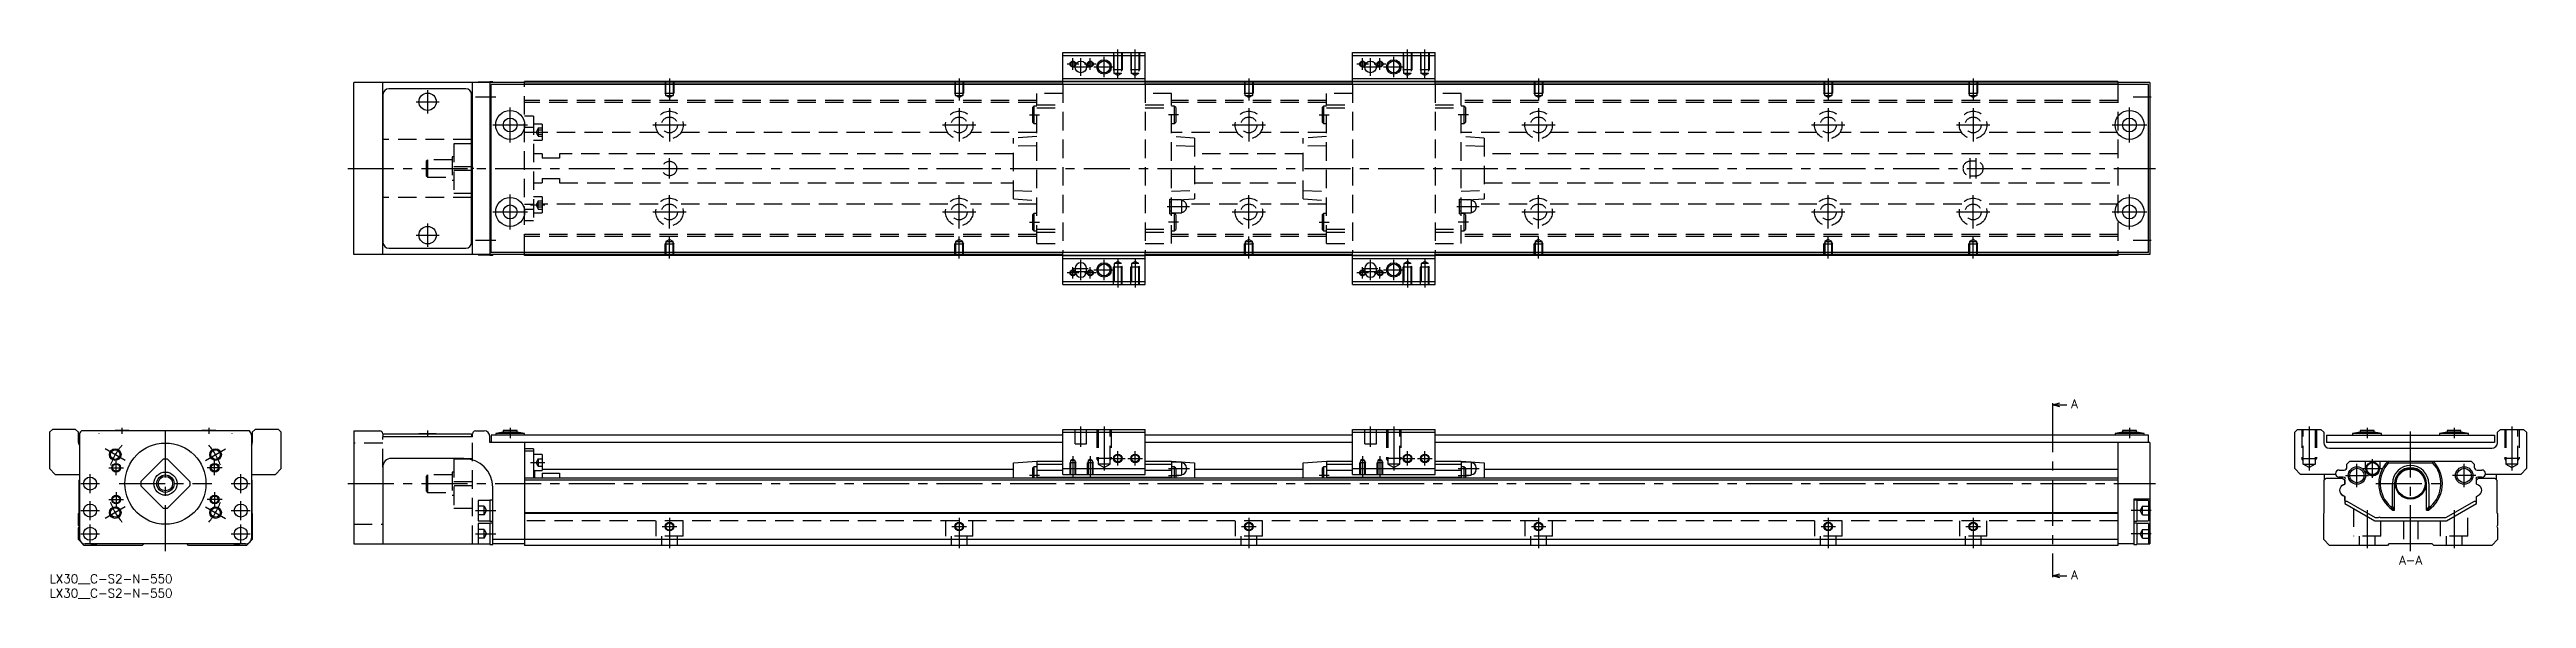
# Model space of a CAD drawing. Extents: x 0 to 855, y -8 to 181.
import ezdxf

# ---------------------------------------------------------------- set-up
doc = ezdxf.new("R2010")
doc.units = 0
doc.header["$LTSCALE"] = 0.5
doc.linetypes.add('CENTER', pattern=[50.8, 31.75, -6.35, 6.35, -6.35])
doc.linetypes.add('DASHED', pattern=[19.05, 12.7, -6.35])
for name, color, linetype in [('MSM_CENTER', 1, 'CENTER'), ('MSM_CONTINUOUS', 7, 'CONTINUOUS'), ('MSM_DASHED', 4, 'DASHED'), ('MSM_NARROW', 5, 'CONTINUOUS'), ('MSM_PART_NUMBER', 7, 'CONTINUOUS')]:
    doc.layers.add(name, color=color, linetype=linetype)
doc.styles.get("Standard").update_dxf_attribs({"font": 'txt.shx', "height": 3, "bigfont": 'bigfont.shx'})

# ---------------------------------------------------------------- blocks, each defined once
blk = doc.blocks.new('*U2')
at = {"layer": 'MSM_PART_NUMBER'}
blk.add_text('LX30__C-S2-N-550', height=3, dxfattribs=at).set_placement((0, -3))
blk = doc.blocks.new('*U3')
at = {"layer": 'MSM_PART_NUMBER'}
blk.add_text('LX30__C-S2-N-550', height=3, dxfattribs=at).set_placement((0, -8))

msp = doc.modelspace()

# ---------------------------------------------------------------- linework, layer by layer
at = {"layer": 'MSM_CENTER'}
for p, q in [((368.75, 171.09), (368.75, 181)), ((374.75, 171.09), (374.75, 181)), ((468.75, 171.09), (468.75, 181)), ((474.75, 171.09), (474.75, 181)), ((355.25, 176), (351.25, 176)), ((353, 175), (359, 175)), ((353.25, 174), (353.25, 178)), ((356, 172), (356, 178)), ((361.25, 176), (357.25, 176)), ((359.25, 174), (359.25, 178)), ((360.5, 175), (367.5, 175)), ((364, 171.5), (364, 178.5)), ((455.25, 176), (451.25, 176)), ((453, 175), (459, 175)), ((453.25, 174), (453.25, 178)), ((456, 172), (456, 178)), ((461.25, 176), (457.25, 176)), ((459.25, 174), (459.25, 178)), ((460.5, 175), (467.5, 175)), ((464, 171.5), (464, 178.5)), ((126.5, 163), (134.5, 163)), ((130.5, 167), (130.5, 159)), ((147, 164.7), (154, 164.7)), ((214, 171), (214, 163.49)), ((314, 171), (314, 163.49)), ((414, 171), (414, 163.49)), ((514, 171), (514, 163.49)), ((614, 171), (614, 163.49)), ((664, 171), (664, 163.49)), ((719.25, 164.7), (725.5, 164.7)), ((153, 155), (165, 155)), ((159, 149), (159, 161)), ((208.25, 155), (219.75, 155)), ((214, 160.75), (214, 149.25)), ((308.25, 155), (319.75, 155)), ((314, 160.75), (314, 149.25)), ((338.25, 158.5), (341.75, 158.5)), ((389.75, 158.5), (386.25, 158.5)), ((408.25, 155), (419.75, 155)), ((414, 160.75), (414, 149.25)), ((438.25, 158.5), (441.75, 158.5)), ((489.75, 158.5), (486.25, 158.5)), ((508.25, 155), (519.75, 155)), ((514, 160.75), (514, 149.25)), ((608.25, 155), (619.75, 155)), ((614, 160.75), (614, 149.25)), ((658.25, 155), (669.75, 155)), ((664, 160.75), (664, 149.25)), ((712, 155), (724, 155)), ((718, 149), (718, 161)), ((166, 152.55), (171, 152.55)), ((103, 140), (727, 140)), ((214, 136.5), (214, 143.5)), ((663, 136.5), (663, 143.5)), ((665, 136.5), (665, 143.5)), ((159, 119), (159, 131)), ((214, 119.25), (214, 130.75)), ((314, 119.25), (314, 130.75)), ((414, 119.25), (414, 130.75)), ((514, 119.25), (514, 130.75)), ((614, 119.25), (614, 130.75)), ((664, 119.25), (664, 130.75)), ((718, 119), (718, 131)), ((130.5, 121), (130.5, 113)), ((153, 125), (165, 125)), ((166, 127.44), (171, 127.44)), ((208.25, 125), (219.75, 125)), ((308.25, 125), (319.75, 125)), ((338.25, 121.5), (341.75, 121.5)), ((385.75, 126.9), (393.45, 126.9)), ((389.75, 121.5), (386.25, 121.5)), ((408.25, 125), (419.75, 125)), ((438.25, 121.5), (441.75, 121.5)), ((485.75, 126.9), (493.45, 126.9)), ((489.75, 121.5), (486.25, 121.5)), ((508.25, 125), (519.75, 125)), ((608.25, 125), (619.75, 125)), ((658.25, 125), (669.75, 125)), ((712, 125), (724, 125)), ((126.5, 117), (134.5, 117)), ((147, 115.3), (154, 115.3)), ((214, 109), (214, 116.51)), ((314, 109), (314, 116.51)), ((414, 109), (414, 116.51)), ((514, 109), (514, 116.51)), ((614, 109), (614, 116.51)), ((664, 109), (664, 116.51)), ((719.25, 115.3), (725.5, 115.3)), ((355.25, 104), (351.25, 104)), ((353.25, 102), (353.25, 106)), ((353.5, 105.5), (358.5, 105.5)), ((353.5, 104.5), (358.5, 104.5)), ((356, 101.5), (356, 108.5)), ((361.25, 104), (357.25, 104)), ((359.25, 102), (359.25, 106)), ((360.5, 105), (367.5, 105)), ((364, 101.5), (364, 108.5)), ((368.75, 108.91), (368.75, 99)), ((374.75, 108.91), (374.75, 99)), ((455.25, 104), (451.25, 104)), ((453.25, 102), (453.25, 106)), ((453.5, 105.5), (458.5, 105.5)), ((453.5, 104.5), (458.5, 104.5)), ((456, 101.5), (456, 108.5)), ((461.25, 104), (457.25, 104)), ((459.25, 102), (459.25, 106)), ((460.5, 105), (467.5, 105)), ((464, 101.5), (464, 108.5)), ((468.75, 108.91), (468.75, 99)), ((474.75, 108.91), (474.75, 99)), ((40, 8), (40, 51.5)), ((691.38, 58), (691.38, 0)), ((815, 8), (815, 51.5)), ((17, 48.6), (17, 48.49)), ((26.14, 39.3), (19.22, 43.3)), ((25, 50.6), (25, 48.5)), ((53.86, 39.3), (60.78, 43.3)), ((55, 50.6), (55, 48.5)), ((63, 48.49), (63, 48.6)), ((130.5, 49.6), (130.5, 47.49)), ((159, 50.6), (159, 47)), ((356, 44), (356, 51)), ((364, 51), (364, 35.81)), ((456, 44), (456, 51)), ((464, 51), (464, 35.81)), ((718, 50.6), (718, 47)), ((780, 51), (780, 35.81)), ((800, 50.6), (800, 47)), ((830, 50.6), (830, 47)), ((850, 51), (850, 35.81)), ((14, 28.05), (14, 34.55)), ((20.42, 36.8), (25.57, 36.8)), ((23, 34.22), (23, 39.38)), ((59.57, 36.8), (54.42, 36.8)), ((57, 34.22), (57, 39.38)), ((66, 28.05), (66, 34.55)), ((166, 38.55), (171, 38.55)), ((353.25, 40.76), (353.25, 33.5)), ((359.25, 40.76), (359.25, 33.5)), ((366.25, 40), (371.25, 40)), ((368.75, 37.5), (368.75, 42.5)), ((372.25, 40), (377.25, 40)), ((374.75, 37.5), (374.75, 42.5)), ((386.25, 36.5), (393.45, 36.5)), ((453.25, 40.76), (453.25, 33.5)), ((459.25, 40.76), (459.25, 33.5)), ((466.25, 40), (471.25, 40)), ((468.75, 37.5), (468.75, 42.5)), ((472.25, 40), (477.25, 40)), ((474.75, 37.5), (474.75, 42.5)), ((486.25, 36.5), (493.45, 36.5)), ((796.5, 30.1), (796.5, 38.1)), ((798.65, 36.5), (805.15, 36.5)), ((801.9, 33.25), (801.9, 39.75)), ((833.5, 30.1), (833.5, 38.1)), ((10.75, 31.3), (17.25, 31.3)), ((20.42, 25.8), (25.57, 25.8)), ((23, 28.38), (23, 23.23)), ((24, 31.3), (56, 31.3)), ((59.57, 25.8), (54.42, 25.8)), ((57, 28.38), (57, 23.23)), ((62.75, 31.3), (69.25, 31.3)), ((103, 31.3), (727, 31.3)), ((341.75, 34.1), (338.25, 34.1)), ((386.25, 34.1), (389.75, 34.1)), ((441.75, 34.1), (438.25, 34.1)), ((486.25, 34.1), (489.75, 34.1)), ((792.5, 34.1), (800.5, 34.1)), ((803, 31.3), (827, 31.3)), ((837.5, 34.1), (829.5, 34.1)), ((10.75, 22), (17.25, 22)), ((14, 18.75), (14, 25.25)), ((14, 10.75), (14, 17.25)), ((26.14, 23.3), (19.22, 19.3)), ((53.86, 23.3), (60.78, 19.3)), ((62.75, 22), (69.25, 22)), ((66, 18.75), (66, 25.25)), ((66, 10.75), (66, 17.25)), ((147, 22), (154, 22)), ((214, 19.5), (214, 9)), ((314, 19.5), (314, 9)), ((414, 19.5), (414, 9)), ((514, 19.5), (514, 9)), ((614, 19.5), (614, 9)), ((664, 19.5), (664, 9)), ((725.5, 22), (718.5, 22)), ((800, 22.18), (800, 9)), ((830, 22.18), (830, 9)), ((10.75, 14), (17.25, 14)), ((62.75, 14), (69.25, 14)), ((147, 14), (154, 14)), ((211.5, 16.5), (216.5, 16.5)), ((311.5, 16.5), (316.5, 16.5)), ((411.5, 16.5), (416.5, 16.5)), ((511.5, 16.5), (516.5, 16.5)), ((611.5, 16.5), (616.5, 16.5)), ((661.5, 16.5), (666.5, 16.5)), ((725.5, 14), (718.5, 14))]:
    msp.add_line(p, q, dxfattribs=at)
for start, end in [(138.53845, 161.46155), (18.53845, 41.46155), (198.53845, 221.46155), (318.53845, 341.46155)]:
    msp.add_arc((40, 31.3), 20, start, end, dxfattribs=at)
at = {"layer": 'MSM_CONTINUOUS'}
for p, q in [((349.75, 169), (349.75, 180)), ((349.75, 180), (378.25, 180)), ((378.25, 169), (378.25, 180)), ((449.75, 169), (449.75, 180)), ((449.75, 180), (478.25, 180)), ((478.25, 169), (478.25, 180)), ((349.75, 179), (378.25, 179)), ((449.75, 179), (478.25, 179)), ((105, 110.3), (105, 169.7)), ((164, 169.7), (105, 169.7)), ((115, 110.3), (115, 169.7)), ((115.1, 165.5), (115.1, 114.5)), ((143.7, 167.5), (117.1, 167.5)), ((145.7, 114.5), (145.7, 165.5)), ((146, 110.3), (146, 169.7)), ((148, 169.75), (148, 169.7)), ((152, 169.75), (148, 169.75)), ((153, 169.9), (152, 169.9)), ((152, 169.9), (152, 110.1)), ((152.5, 111), (152.5, 169)), ((724.5, 169), (152.5, 169)), ((153, 169.9), (153, 169.7)), ((164, 169), (164, 170)), ((714, 170), (164, 170)), ((349.75, 169.8), (164, 169.8)), ((349.75, 169.1), (164, 169.1)), ((349.75, 171), (378.25, 171)), ((349.75, 170), (378.25, 170)), ((449.75, 169.8), (378.25, 169.8)), ((449.75, 169.1), (378.25, 169.1)), ((449.75, 171), (478.25, 171)), ((449.75, 170), (478.25, 170)), ((714, 169.8), (478.25, 169.8)), ((714, 169.1), (478.25, 169.1)), ((714, 170), (714, 169)), ((725, 169.7), (714, 169.7)), ((724.5, 111), (724.5, 169)), ((725, 169.7), (725, 110.3)), ((115, 158.2), (115.1, 158.2)), ((145.7, 158.2), (146, 158.2)), ((115.1, 150), (115, 150)), ((146, 150), (145.7, 150)), ((146, 148.5), (145.7, 148.5)), ((146, 148.47), (145.7, 148.47)), ((145.7, 140.72), (146, 140.72)), ((145.7, 140.72), (146, 140.72)), ((146, 139.28), (145.7, 139.28)), ((146, 139.28), (145.7, 139.28)), ((115.1, 130), (115, 130)), ((146, 131.53), (145.7, 131.53)), ((146, 131.5), (145.7, 131.5)), ((146, 130), (145.7, 130)), ((115.1, 121.8), (115, 121.8)), ((146, 121.8), (145.7, 121.8)), ((117.1, 112.5), (143.7, 112.5)), ((164, 110.3), (105, 110.3)), ((148, 110.3), (148, 110.25)), ((148, 110.25), (152, 110.25)), ((152, 110.1), (153, 110.1)), ((724.5, 111), (152.5, 111)), ((153, 110.3), (153, 110.1)), ((164, 110), (164, 111)), ((349.75, 110.9), (164, 110.9)), ((349.75, 110.2), (164, 110.2)), ((714, 110), (164, 110)), ((349.75, 100), (349.75, 111)), ((349.75, 110), (378.25, 110)), ((349.75, 109), (378.25, 109)), ((354, 105.5), (354, 104.5)), ((358, 104.5), (358, 105.5)), ((378.25, 100), (378.25, 111)), ((449.75, 110.9), (378.25, 110.9)), ((449.75, 110.2), (378.25, 110.2)), ((449.75, 100), (449.75, 111)), ((449.75, 110), (478.25, 110)), ((449.75, 109), (478.25, 109)), ((454, 105.5), (454, 104.5)), ((458, 104.5), (458, 105.5)), ((478.25, 100), (478.25, 111)), ((714, 110.9), (478.25, 110.9)), ((714, 110.2), (478.25, 110.2)), ((714, 111), (714, 110)), ((725, 110.3), (714, 110.3)), ((349.75, 101), (378.25, 101)), ((349.75, 100), (378.25, 100)), ((449.75, 101), (478.25, 101)), ((449.75, 100), (478.25, 100)), ((691.38, 58.5), (693.88, 59.17)), ((691.38, 59), (691.38, 58)), ((693.88, 57.83), (691.38, 58.5)), ((691.38, 58.5), (696.38, 58.5)), ((1, 50), (0, 49)), ((0, 49), (0, 36.5)), ((9, 50), (1, 50)), ((10, 49), (9, 50)), ((10, 45.5), (10, 49)), ((10.3, 48), (10.3, 12.5)), ((69.02, 49.5), (10.98, 49.5)), ((22.6, 49.6), (22.6, 49.5)), ((27.4, 49.6), (22.6, 49.6)), ((27.4, 49.5), (27.4, 49.6)), ((52.6, 49.6), (52.6, 49.5)), ((57.4, 49.6), (52.6, 49.6)), ((57.4, 49.5), (57.4, 49.6)), ((69.7, 48), (69.7, 12.5)), ((71, 50), (70, 49)), ((70, 49), (70, 45.5)), ((79, 50), (71, 50)), ((80, 49), (79, 50)), ((80, 36.5), (80, 49)), ((105, 49.5), (105, 10.5)), ((105, 49.5), (114, 49.5)), ((115, 48.5), (115, 47.5)), ((146, 47.5), (115, 47.5)), ((115.1, 48.5), (115.1, 47.5)), ((115.1, 48.5), (145.7, 48.5)), ((127.5, 48.6), (133.5, 48.6)), ((127.5, 48.6), (127.5, 48.5)), ((133.5, 48.5), (133.5, 48.6)), ((145.7, 48.5), (145.7, 47.5)), ((146, 47.5), (146, 48.5)), ((147, 49.5), (150, 49.5)), ((152, 45.5), (152, 47.5)), ((349.75, 45.5), (152, 45.5)), ((152.5, 48), (152.5, 45.5)), ((349.75, 48), (152.5, 48)), ((156.6, 49), (154, 48.6)), ((154, 48.6), (154, 48)), ((164, 48.6), (154, 48.6)), ((156.6, 49.6), (156.6, 49)), ((161.4, 49.6), (156.6, 49.6)), ((161.4, 49), (156.6, 49)), ((161.4, 49), (161.4, 49.6)), ((164, 48.6), (161.4, 49)), ((164, 48), (164, 48.6)), ((164, 45.5), (164, 10)), ((167, 43.3), (164, 43.3)), ((167, 43.3), (167, 33.2)), ((349.75, 50), (378.25, 50)), ((349.75, 34.5), (349.75, 50)), ((349.75, 49), (378.25, 49)), ((378.25, 34.5), (378.25, 50)), ((449.75, 48), (378.25, 48)), ((449.75, 45.5), (378.25, 45.5)), ((449.75, 50), (478.25, 50)), ((449.75, 34.5), (449.75, 50)), ((449.75, 49), (478.25, 49)), ((478.25, 34.5), (478.25, 50)), ((724.5, 48), (478.25, 48)), ((725, 45.5), (478.25, 45.5)), ((715.6, 49), (713, 48.6)), ((713, 48.6), (713, 48)), ((723, 48.6), (713, 48.6)), ((714, 45.5), (714, 10)), ((715.6, 49.6), (715.6, 49)), ((720.4, 49.6), (715.6, 49.6)), ((720.4, 49), (715.6, 49)), ((720.4, 49), (720.4, 49.6)), ((723, 48.6), (720.4, 49)), ((723, 48), (723, 48.6)), ((724.5, 45.5), (724.5, 48)), ((725, 45.5), (725, 10.5)), ((775, 49), (776, 50)), ((775, 36.5), (775, 49)), ((776, 50), (784, 50)), ((784, 50), (785, 49)), ((785, 49), (785, 45.5)), ((786, 48), (844, 48)), ((786, 48), (786, 45.5)), ((844, 45.5), (786, 45.5)), ((787, 43.5), (843, 43.5)), ((797.6, 49), (795, 48.6)), ((805, 48.6), (795, 48.6)), ((795, 48.6), (795, 48)), ((802.4, 49.6), (797.6, 49.6)), ((797.6, 49.6), (797.6, 49)), ((802.4, 49), (797.6, 49)), ((802.4, 49), (802.4, 49.6)), ((805, 48.6), (802.4, 49)), ((805, 48), (805, 48.6)), ((827.6, 49), (825, 48.6)), ((835, 48.6), (825, 48.6)), ((825, 48.6), (825, 48)), ((832.4, 49.6), (827.6, 49.6)), ((827.6, 49.6), (827.6, 49)), ((832.4, 49), (827.6, 49)), ((832.4, 49), (832.4, 49.6)), ((835, 48.6), (832.4, 49)), ((835, 48), (835, 48.6)), ((844, 48), (844, 45.5)), ((845, 49), (846, 50)), ((845, 45.5), (845, 49)), ((846, 50), (854, 50)), ((854, 50), (855, 49)), ((855, 49), (855, 36.5)), ((0, 36.5), (2, 34.5)), ((2, 34.5), (10.3, 34.5)), ((39.28, 39.77), (31.53, 32.02)), ((48.47, 32.02), (40.72, 39.77)), ((69.7, 34.5), (78, 34.5)), ((78, 34.5), (80, 36.5)), ((115, 37), (115, 10.5)), ((143, 40), (118, 40)), ((167, 42.45), (164, 42.45)), ((170, 41.3), (167, 41.3)), ((167, 35.8), (170, 35.8)), ((167.5, 33.2), (167.5, 35.8)), ((170, 41.3), (170, 35.8)), ((170, 36.3), (332.75, 36.3)), ((170, 34.87), (176, 34.87)), ((170, 34.87), (170, 33.2)), ((176, 34.87), (176, 33.2)), ((332.75, 38.5), (340.75, 39)), ((332.75, 33.2), (332.75, 38.5)), ((339.75, 37.1), (339.25, 36.6)), ((339.25, 36.6), (339.25, 33.2)), ((340.75, 37.1), (339.75, 37.1)), ((339.75, 37.1), (339.75, 33.2)), ((340.75, 39), (349.75, 39)), ((340.75, 39), (340.75, 33.2)), ((340.75, 38), (349.75, 38)), ((340.75, 36), (349.75, 36)), ((349.75, 36.5), (378.25, 36.5)), ((349.75, 34.5), (378.25, 34.5)), ((378.25, 39), (387.25, 39)), ((378.25, 38), (387.25, 38)), ((378.25, 36), (387.25, 36)), ((387.25, 39), (395.25, 38.5)), ((387.25, 39), (387.25, 33.2)), ((390.7, 38.75), (387.25, 38.75)), ((388.25, 37.1), (387.25, 37.1)), ((388.75, 36.6), (388.25, 37.1)), ((388.25, 37.1), (388.25, 33.2)), ((388.75, 36.6), (388.75, 33.2)), ((388.75, 34.25), (390.7, 34.25)), ((390.7, 38.75), (390.7, 34.25)), ((392.45, 36.8), (392.45, 36.2)), ((395.25, 38.5), (395.25, 33.2)), ((395.25, 36.3), (432.75, 36.3)), ((432.75, 38.5), (440.75, 39)), ((432.75, 33.2), (432.75, 38.5)), ((439.75, 37.1), (439.25, 36.6)), ((439.25, 36.6), (439.25, 33.2)), ((440.75, 37.1), (439.75, 37.1)), ((439.75, 37.1), (439.75, 33.2)), ((440.75, 39), (449.75, 39)), ((440.75, 39), (440.75, 33.2)), ((440.75, 38), (449.75, 38)), ((440.75, 36), (449.75, 36)), ((449.75, 36.5), (478.25, 36.5)), ((449.75, 34.5), (478.25, 34.5)), ((478.25, 39), (487.25, 39)), ((478.25, 38), (487.25, 38)), ((478.25, 36), (487.25, 36)), ((487.25, 39), (495.25, 38.5)), ((487.25, 39), (487.25, 33.2)), ((490.7, 38.75), (487.25, 38.75)), ((488.25, 37.1), (487.25, 37.1)), ((488.75, 36.6), (488.25, 37.1)), ((488.25, 37.1), (488.25, 33.2)), ((488.75, 36.6), (488.75, 33.2)), ((488.75, 34.25), (490.7, 34.25)), ((490.7, 38.75), (490.7, 34.25)), ((492.45, 36.8), (492.45, 36.2)), ((495.25, 38.5), (495.25, 33.2)), ((495.25, 36.3), (714, 36.3)), ((777, 34.5), (775, 36.5)), ((789.13, 34.5), (777, 34.5)), ((785.3, 32.6), (785.3, 34.5)), ((790.35, 36), (792.05, 36)), ((793.05, 38), (794.05, 39)), ((793.05, 37), (793.05, 38)), ((794.05, 39), (835.95, 39)), ((799.4, 36.5), (799.4, 39)), ((804.4, 39), (804.4, 36.5)), ((807.14, 39), (807.4, 38.5)), ((807.4, 38.5), (822.6, 38.5)), ((822.6, 38.5), (822.86, 39)), ((835.95, 39), (836.95, 38)), ((836.95, 38), (836.95, 37)), ((837.95, 36), (839.65, 36)), ((853, 34.5), (840.87, 34.5)), ((844.7, 32.6), (844.7, 34.5)), ((855, 36.5), (853, 34.5)), ((10.2, 32.5), (10.3, 32.6)), ((10.2, 21.2), (10.2, 32.5)), ((31.53, 30.58), (39.28, 22.83)), ((40.72, 22.83), (48.47, 30.58)), ((69.7, 32.6), (69.8, 32.5)), ((69.8, 32.5), (69.8, 21.2)), ((153, 10.35), (153, 30)), ((714, 33.2), (164, 33.2)), ((714, 32.5), (164, 32.5)), ((340.75, 33.5), (387.25, 33.5)), ((440.75, 33.5), (487.25, 33.5)), ((725, 26), (719.5, 26)), ((719.5, 26), (719.5, 10.35)), ((785.2, 32.5), (785.9, 33.2)), ((785.2, 21.2), (785.2, 32.5)), ((785.9, 33.2), (791.55, 33.2)), ((791.75, 33.5), (790.35, 33.5)), ((792.25, 31.15), (791.5, 30.72)), ((792.25, 26.85), (791.5, 27.28)), ((791.55, 33.2), (792.25, 32.5)), ((791.6, 30.78), (792.25, 31.15)), ((791.6, 27.22), (792.25, 26.85)), ((792.2, 32.55), (792.2, 32.7)), ((792.25, 32.5), (792.2, 32.55)), ((792.25, 31.15), (792.25, 32.5)), ((792.25, 32.5), (792.25, 31.15)), ((792.25, 25.45), (792.25, 26.85)), ((792.25, 26.85), (792.25, 24.5)), ((808.74, 23.45), (808.74, 31.3)), ((809.5, 22.2), (809.5, 31.3)), ((820.5, 22.2), (820.5, 31.3)), ((821.26, 31.3), (821.26, 23.45)), ((837.75, 32.5), (838.45, 33.2)), ((837.75, 31.15), (837.75, 32.5)), ((838.4, 30.78), (837.75, 31.15)), ((837.75, 26.85), (838.5, 27.28)), ((837.75, 24.5), (837.75, 26.85)), ((837.8, 32.7), (837.8, 32.55)), ((839.65, 33.5), (838.25, 33.5)), ((838.4, 30.78), (838.49, 30.73)), ((838.45, 33.2), (844.1, 33.2)), ((844.1, 33.2), (844.8, 32.5)), ((844.8, 32.5), (844.8, 21.2)), ((10, 21), (10.2, 21.2)), ((10, 16.9), (10, 21)), ((69.8, 21.2), (70, 21)), ((70, 21), (70, 12)), ((152, 25.5), (148, 25.5)), ((148, 25.5), (148, 18.5)), ((148, 18.5), (152, 18.5)), ((152, 17.5), (148, 17.5)), ((148, 17.5), (148, 10.5)), ((153, 25.65), (152, 25.65)), ((152, 25.65), (152, 18.35)), ((152, 18.35), (153, 18.35)), ((153, 17.65), (152, 17.65)), ((152, 17.65), (152, 10.35)), ((714, 21.2), (164, 21.2)), ((714, 21), (164, 21)), ((720.5, 25.65), (719.5, 25.65)), ((719.5, 18.35), (720.5, 18.35)), ((720.5, 17.65), (719.5, 17.65)), ((720.5, 25.65), (720.5, 18.35)), ((724.5, 25.5), (720.5, 25.5)), ((720.5, 18.5), (724.5, 18.5)), ((720.5, 17.65), (720.5, 10.35)), ((724.5, 17.5), (720.5, 17.5)), ((724.5, 25.5), (724.5, 18.5)), ((724.5, 17.5), (724.5, 10.5)), ((785, 21), (785.2, 21.2)), ((785, 12), (785, 21)), ((792.25, 24.5), (802.64, 18.5)), ((793.1, 25.16), (792.7, 25.16)), ((802.91, 19.5), (793.1, 25.16)), ((802.64, 18.5), (827.36, 18.5)), ((803.85, 19.5), (802.91, 19.5)), ((827.09, 19.5), (804.65, 19.5)), ((808.07, 23.45), (808.74, 23.45)), ((809.5, 22.2), (808.74, 23.45)), ((808.82, 22.2), (809.5, 22.2)), ((821.26, 23.45), (820.5, 22.2)), ((820.5, 22.2), (821.18, 22.2)), ((821.26, 23.45), (821.93, 23.45)), ((836.9, 25.16), (827.09, 19.5)), ((827.36, 18.5), (837.75, 24.5)), ((837.3, 25.16), (836.9, 25.16)), ((844.8, 21.2), (845, 21)), ((845, 21), (845, 16.9)), ((10, 12), (10, 16.1)), ((10.7, 11.3), (10, 12)), ((12, 10), (11.1, 10.9)), ((32, 10), (12, 10)), ((67.7, 10.5), (12.3, 10.5)), ((32.5, 10.5), (32, 10)), ((48, 10), (47.5, 10.5)), ((68, 10), (48, 10)), ((68.9, 10.9), (68, 10)), ((70, 12), (69.3, 11.3)), ((105, 10.5), (152, 10.5)), ((152, 10.35), (153, 10.35)), ((714, 12), (153, 12)), ((164, 10.5), (153, 10.5)), ((714, 10), (164, 10)), ((719.5, 10.5), (714, 10.5)), ((719.5, 10.35), (720.5, 10.35)), ((720.5, 10.5), (725, 10.5)), ((787, 10), (785, 12)), ((807, 10), (787, 10)), ((807.5, 10.5), (807, 10)), ((822.5, 10.5), (807.5, 10.5)), ((823, 10), (822.5, 10.5)), ((843, 10), (823, 10)), ((845, 12), (843, 10)), ((845, 16.1), (845, 12)), ((691.38, -0.5), (693.88, 0.17)), ((691.38, 0), (691.38, -1)), ((693.88, -1.17), (691.38, -0.5)), ((691.38, -0.5), (696.38, -0.5))]:
    msp.add_line(p, q, dxfattribs=at)
for centre, radius in [((356, 175), 2), ((364, 175), 2.07), ((456, 175), 2), ((464, 175), 2.07), ((130.5, 163), 3), ((159, 155), 5), ((159, 155), 2.4), ((718, 155), 5), ((718, 155), 2.4), ((159, 125), 5), ((718, 125), 5), ((130.5, 117), 3), ((159, 125), 2.4), ((718, 125), 2.4), ((364, 105), 2.07), ((464, 105), 2.07), ((22.68, 41.3), 1.62), ((40, 31.3), 14), ((57.32, 41.3), 1.62), ((23, 36.8), 1.23), ((40, 31.3), 4), ((40, 31.3), 3), ((57, 36.8), 1.23), ((368.75, 40), 1.23), ((374.75, 40), 1.23), ((468.75, 40), 1.23), ((474.75, 40), 1.23), ((796.5, 34.1), 3), ((796.5, 34.1), 2.5), ((801.9, 36.5), 2.25), ((801.9, 36.5), 2.05), ((815, 31.3), 5.3), ((815, 31.3), 5), ((833.5, 34.1), 3), ((833.5, 34.1), 2.5), ((14, 31.3), 2.25), ((23, 25.8), 1.23), ((40, 31.3), 2.5), ((57, 25.8), 1.23), ((66, 31.3), 2.25), ((14, 22), 2.25), ((22.68, 21.3), 1.62), ((57.32, 21.3), 1.62), ((66, 22), 2.25), ((214, 16.5), 1.23), ((314, 16.5), 1.23), ((414, 16.5), 1.23), ((514, 16.5), 1.23), ((614, 16.5), 1.23), ((664, 16.5), 1.23), ((14, 14), 2.25), ((66, 14), 2.25)]:
    msp.add_circle(centre, radius, dxfattribs=at)
for centre, radius, start, end in [((117.1, 165.5), 2, 90, 180), ((143.7, 165.5), 2, 0, 90), ((117.1, 114.5), 2, 180, 270), ((143.7, 114.5), 2, 270, 0), ((356, 105.5), 2, 0, 180), ((356, 104.5), 2, 180, 0), ((456, 105.5), 2, 0, 180), ((456, 104.5), 2, 180, 0), ((12, 45.5), 2, 180, 211.78833), ((12.3, 48), 2, 131.40962, 180), ((67.7, 48), 2, 0, 48.59038), ((68, 45.5), 2, 328.21167, 0), ((114, 48.5), 1, 0, 90), ((147, 48.5), 1, 90, 180), ((150, 47.5), 2, 0, 90), ((787, 45.5), 2, 180, 270), ((843, 45.5), 2, 270, 0), ((40, 31.3), 8.5, 85.11917, 94.88083), ((118, 37), 3, 90, 180), ((143, 30), 10, 0, 90), ((390.7, 36.8), 1.75, 0, 90), ((390.7, 36.2), 1.75, 270, 0), ((490.7, 36.8), 1.75, 0, 90), ((490.7, 36.2), 1.75, 270, 0), ((790.35, 34.75), 1.25, 90, 270), ((792.05, 37), 1, 270, 0), ((801.9, 36.5), 2.5, 180, 0), ((815, 31.3), 11, 135.573, 235.81959), ((815, 31.3), 10.47, 136.57129, 228.55525), ((815, 31.3), 6.26, 0, 180), ((815, 31.3), 5.5, 0, 180), ((815, 31.3), 11, 304.18041, 44.427), ((815, 31.3), 10.47, 311.44475, 43.42871), ((837.95, 37), 1, 180, 270), ((839.65, 34.75), 1.25, 270, 90), ((40, 31.3), 8.5, 175.11917, 184.88083), ((40, 31.3), 8.5, 355.11917, 4.88083), ((792.65, 28.85), 2.2, 121.45533, 176.01903), ((792.65, 29.15), 2.2, 183.98097, 238.54467), ((792.65, 29.15), 2.2, 183.98097, 241.45517), ((792.65, 28.85), 2.2, 121.38869, 134.53306), ((791.75, 32.5), 1, 41.23398, 90), ((792.7, 32.7), 0.5, 113.32535, 180), ((838.25, 32.5), 1, 90, 138.76602), ((837.3, 32.7), 0.5, 0, 66.67465), ((837.35, 28.85), 2.2, 3.98097, 61.45517), ((837.35, 29.15), 2.2, 301.45533, 356.01903), ((40, 31.3), 8.5, 265.11917, 274.88083), ((792.7, 25.66), 0.5, 205.84193, 270), ((804.25, 19.2), 0.5, 36.8699, 143.1301), ((816, 27.35), 8.83, 206.14749, 215.62533), ((814, 27.35), 8.84, 324.37545, 333.85173), ((837.3, 25.66), 0.5, 270, 334.15807), ((9.7, 16.5), 0.5, 306.8699, 53.1301), ((12.3, 12.5), 2, 180, 270), ((15.3, 14), 3.65, 253.51703, 286.48297), ((64.7, 14), 3.65, 253.51703, 286.48297), ((67.7, 12.5), 2, 270, 0), ((845.3, 16.5), 0.5, 126.8699, 233.1301)]:
    msp.add_arc(centre, radius, start, end, dxfattribs=at)
at = {"layer": 'MSM_DASHED'}
for p, q in [((367.25, 180), (367.25, 174)), ((367.52, 172.8), (367.52, 180)), ((369.98, 180), (369.98, 172.8)), ((370.25, 180), (370.25, 174)), ((373.25, 180), (373.25, 174)), ((373.52, 172.8), (373.52, 180)), ((375.98, 180), (375.98, 172.8)), ((376.25, 180), (376.25, 174)), ((467.25, 180), (467.25, 174)), ((467.52, 172.8), (467.52, 180)), ((469.98, 180), (469.98, 172.8)), ((470.25, 180), (470.25, 174)), ((473.25, 180), (473.25, 174)), ((473.52, 172.8), (473.52, 180)), ((475.98, 180), (475.98, 172.8)), ((476.25, 180), (476.25, 174)), ((370.25, 174), (367.25, 174)), ((367.52, 173.53), (367.25, 174)), ((369.98, 172.8), (367.52, 172.8)), ((368.75, 172.09), (367.52, 172.8)), ((369.98, 172.8), (368.75, 172.09)), ((369.98, 173.53), (370.25, 174)), ((376.25, 174), (373.25, 174)), ((373.52, 173.53), (373.25, 174)), ((375.98, 172.8), (373.52, 172.8)), ((374.75, 172.09), (373.52, 172.8)), ((375.98, 172.8), (374.75, 172.09)), ((375.98, 173.53), (376.25, 174)), ((470.25, 174), (467.25, 174)), ((467.52, 173.53), (467.25, 174)), ((469.98, 172.8), (467.52, 172.8)), ((468.75, 172.09), (467.52, 172.8)), ((469.98, 172.8), (468.75, 172.09)), ((469.98, 173.53), (470.25, 174)), ((476.25, 174), (473.25, 174)), ((473.52, 173.53), (473.25, 174)), ((475.98, 172.8), (473.52, 172.8)), ((474.75, 172.09), (473.52, 172.8)), ((475.98, 172.8), (474.75, 172.09)), ((475.98, 173.53), (476.25, 174)), ((164, 111), (164, 169)), ((340.75, 163.45), (164, 163.45)), ((340.75, 162.75), (164, 162.75)), ((212.5, 170), (212.5, 166)), ((212.77, 165.53), (212.5, 166)), ((212.5, 166), (215.5, 166)), ((212.77, 165.2), (212.77, 170)), ((212.77, 165.2), (215.23, 165.2)), ((214, 164.49), (212.77, 165.2)), ((215.23, 165.2), (214, 164.49)), ((215.23, 170), (215.23, 165.2)), ((215.23, 165.53), (215.5, 166)), ((215.5, 170), (215.5, 166)), ((312.5, 170), (312.5, 166)), ((312.77, 165.53), (312.5, 166)), ((312.5, 166), (315.5, 166)), ((312.77, 165.2), (312.77, 170)), ((312.77, 165.2), (315.23, 165.2)), ((314, 164.49), (312.77, 165.2)), ((315.23, 165.2), (314, 164.49)), ((315.23, 170), (315.23, 165.2)), ((315.23, 165.53), (315.5, 166)), ((315.5, 170), (315.5, 166)), ((349.75, 165.9), (340.75, 165.9)), ((340.75, 114.1), (340.75, 165.9)), ((349.75, 169), (349.75, 111)), ((378.25, 169), (378.25, 111)), ((387.25, 165.9), (378.25, 165.9)), ((387.25, 114.1), (387.25, 165.9)), ((440.75, 163.45), (387.25, 163.45)), ((440.75, 162.75), (387.25, 162.75)), ((412.5, 170), (412.5, 166)), ((412.77, 165.53), (412.5, 166)), ((412.5, 166), (415.5, 166)), ((412.77, 165.2), (412.77, 170)), ((412.77, 165.2), (415.23, 165.2)), ((414, 164.49), (412.77, 165.2)), ((415.23, 165.2), (414, 164.49)), ((415.23, 170), (415.23, 165.2)), ((415.23, 165.53), (415.5, 166)), ((415.5, 170), (415.5, 166)), ((449.75, 165.9), (440.75, 165.9)), ((440.75, 114.1), (440.75, 165.9)), ((449.75, 169), (449.75, 111)), ((478.25, 169), (478.25, 111)), ((487.25, 165.9), (478.25, 165.9)), ((487.25, 114.1), (487.25, 165.9)), ((714, 163.45), (487.25, 163.45)), ((714, 162.75), (487.25, 162.75)), ((512.5, 170), (512.5, 166)), ((512.77, 165.53), (512.5, 166)), ((512.5, 166), (515.5, 166)), ((512.77, 165.2), (512.77, 170)), ((512.77, 165.2), (515.23, 165.2)), ((514, 164.49), (512.77, 165.2)), ((515.23, 165.2), (514, 164.49)), ((515.23, 170), (515.23, 165.2)), ((515.23, 165.53), (515.5, 166)), ((515.5, 170), (515.5, 166)), ((612.5, 170), (612.5, 166)), ((612.77, 165.53), (612.5, 166)), ((612.5, 166), (615.5, 166)), ((612.77, 165.2), (612.77, 170)), ((612.77, 165.2), (615.23, 165.2)), ((614, 164.49), (612.77, 165.2)), ((615.23, 165.2), (614, 164.49)), ((615.23, 170), (615.23, 165.2)), ((615.23, 165.53), (615.5, 166)), ((615.5, 170), (615.5, 166)), ((662.5, 170), (662.5, 166)), ((662.77, 165.53), (662.5, 166)), ((662.5, 166), (665.5, 166)), ((662.77, 165.2), (662.77, 170)), ((662.77, 165.2), (665.23, 165.2)), ((664, 164.49), (662.77, 165.2)), ((665.23, 165.2), (664, 164.49)), ((665.23, 170), (665.23, 165.2)), ((665.23, 165.53), (665.5, 166)), ((665.5, 170), (665.5, 166)), ((714, 169), (714, 111)), ((167, 158), (164, 158)), ((167, 154.13), (164, 154.13)), ((167, 158), (167, 122)), ((170, 155.3), (167, 155.3)), ((168.7, 154), (170, 154)), ((168.7, 154), (168.7, 151.11)), ((170, 155.3), (170, 149.8)), ((339.75, 161.5), (339.25, 161)), ((339.25, 161), (339.25, 156)), ((339.25, 156), (339.75, 155.5)), ((339.75, 161.5), (339.75, 155.5)), ((340.75, 161.5), (339.75, 161.5)), ((339.75, 155.5), (340.75, 155.5)), ((340.75, 161.95), (349.75, 161.95)), ((340.75, 160.95), (349.75, 160.95)), ((378.25, 161.95), (387.25, 161.95)), ((378.25, 160.95), (387.25, 160.95)), ((388.25, 161.5), (387.25, 161.5)), ((387.25, 155.5), (388.25, 155.5)), ((388.25, 161.5), (388.25, 155.5)), ((388.75, 161), (388.25, 161.5)), ((388.25, 155.5), (388.75, 156)), ((388.75, 161), (388.75, 156)), ((439.75, 161.5), (439.25, 161)), ((439.25, 161), (439.25, 156)), ((439.25, 156), (439.75, 155.5)), ((439.75, 161.5), (439.75, 155.5)), ((440.75, 161.5), (439.75, 161.5)), ((439.75, 155.5), (440.75, 155.5)), ((440.75, 161.95), (449.75, 161.95)), ((440.75, 160.95), (449.75, 160.95)), ((478.25, 161.95), (487.25, 161.95)), ((478.25, 160.95), (487.25, 160.95)), ((488.25, 161.5), (487.25, 161.5)), ((487.25, 155.5), (488.25, 155.5)), ((488.25, 161.5), (488.25, 155.5)), ((488.75, 161), (488.25, 161.5)), ((488.25, 155.5), (488.75, 156)), ((488.75, 161), (488.75, 156)), ((145.7, 150), (115.1, 150)), ((139.5, 148.5), (139.5, 131.5)), ((145.7, 148.5), (139.5, 148.5)), ((145.7, 148.47), (139.5, 148.47)), ((167, 152.38), (164, 152.38)), ((167, 149.8), (170, 149.8)), ((168.7, 153.8), (167.98, 152.55)), ((168.7, 151.3), (167.98, 152.55)), ((168.7, 153.28), (170, 153.28)), ((168.7, 151.83), (170, 151.83)), ((168.7, 151.11), (170, 151.11)), ((210.05, 152.36), (170, 152.36)), ((310.05, 152.36), (217.95, 152.36)), ((340.75, 152.36), (317.95, 152.36)), ((340.75, 151), (332.75, 150.47)), ((332.75, 129.53), (332.75, 150.47)), ((340.75, 147.86), (332.75, 147.6)), ((410.05, 152.36), (387.25, 152.36)), ((395.25, 150.47), (387.25, 151)), ((395.25, 147.6), (387.25, 147.86)), ((395.25, 150.47), (395.25, 129.53)), ((440.75, 152.36), (417.95, 152.36)), ((440.75, 151), (432.75, 150.47)), ((432.75, 129.53), (432.75, 150.47)), ((440.75, 147.86), (432.75, 147.6)), ((510.05, 152.36), (487.25, 152.36)), ((495.25, 150.47), (487.25, 151)), ((495.25, 147.6), (487.25, 147.86)), ((495.25, 150.47), (495.25, 129.53)), ((610.05, 152.36), (517.95, 152.36)), ((660.05, 152.36), (617.95, 152.36)), ((714, 152.36), (667.95, 152.36)), ((130.5, 143), (130, 142.5)), ((130, 142.5), (130, 137.5)), ((130, 137.5), (130.5, 137)), ((130.5, 143), (130.5, 137)), ((139, 143), (130.5, 143)), ((130.5, 137), (139, 137)), ((139, 144), (139, 136)), ((139.5, 144), (139, 144)), ((139.5, 140.72), (145.7, 140.72)), ((145.7, 139.28), (139.5, 139.28)), ((146.5, 140), (146, 140)), ((170, 145), (167, 145)), ((170, 145), (170, 143.5)), ((176, 143.5), (170, 143.5)), ((176, 145), (176, 143.5)), ((332.75, 145), (176, 145)), ((432.75, 145), (395.25, 145)), ((714, 145), (495.25, 145)), ((665, 142.5), (663, 142.5)), ((663, 137.5), (665, 137.5)), ((145.7, 130), (115.1, 130)), ((139, 136), (139.5, 136)), ((139.5, 131.53), (145.7, 131.53)), ((139.5, 131.5), (145.7, 131.5)), ((167, 135), (170, 135)), ((170, 130.19), (167, 130.19)), ((168.7, 128.69), (167.98, 127.44)), ((168.7, 128.89), (170, 128.89)), ((168.7, 126), (168.7, 128.89)), ((170, 136.5), (176, 136.5)), ((170, 136.5), (170, 135)), ((170, 130.19), (170, 124.69)), ((176, 136.5), (176, 135)), ((176, 135), (332.75, 135)), ((332.75, 132.4), (340.75, 132.14)), ((332.75, 129.53), (340.75, 129)), ((386.75, 129.4), (387.25, 129.4)), ((386.75, 124.4), (386.75, 129.4)), ((387.25, 128.4), (386.75, 128.4)), ((387.25, 132.14), (395.25, 132.4)), ((390.7, 129.15), (387.25, 129.15)), ((389.51, 129.15), (395.25, 129.53)), ((390.7, 129.15), (390.7, 124.65)), ((395.25, 135), (432.75, 135)), ((432.75, 132.4), (440.75, 132.14)), ((432.75, 129.53), (440.75, 129)), ((486.75, 129.4), (487.25, 129.4)), ((486.75, 124.4), (486.75, 129.4)), ((487.25, 128.4), (486.75, 128.4)), ((487.25, 132.14), (495.25, 132.4)), ((490.7, 129.15), (487.25, 129.15)), ((489.51, 129.15), (495.25, 129.53)), ((490.7, 129.15), (490.7, 124.65)), ((495.25, 135), (714, 135)), ((167, 127.62), (164, 127.62)), ((167, 125.87), (164, 125.87)), ((164, 122), (167, 122)), ((167, 124.69), (170, 124.69)), ((168.7, 126.19), (167.98, 127.44)), ((168.7, 128.17), (170, 128.17)), ((168.7, 126.72), (170, 126.72)), ((168.7, 126), (170, 126)), ((210.05, 127.64), (170, 127.64)), ((310.05, 127.64), (217.95, 127.64)), ((340.75, 127.64), (317.95, 127.64)), ((339.75, 124.5), (339.25, 124)), ((339.25, 124), (339.25, 119)), ((339.75, 124.5), (339.75, 118.5)), ((340.75, 124.5), (339.75, 124.5)), ((386.75, 125.4), (387.25, 125.4)), ((386.75, 124.4), (387.25, 124.4)), ((387.25, 124.65), (390.7, 124.65)), ((388.25, 124.5), (387.25, 124.5)), ((388.75, 124), (388.25, 124.5)), ((388.25, 124.5), (388.25, 118.5)), ((388.75, 124), (388.75, 119)), ((410.05, 127.64), (392.39, 127.64)), ((392.45, 127.2), (392.45, 126.6)), ((440.75, 127.64), (417.95, 127.64)), ((439.75, 124.5), (439.25, 124)), ((439.25, 124), (439.25, 119)), ((439.75, 124.5), (439.75, 118.5)), ((440.75, 124.5), (439.75, 124.5)), ((486.75, 125.4), (487.25, 125.4)), ((486.75, 124.4), (487.25, 124.4)), ((487.25, 124.65), (490.7, 124.65)), ((488.25, 124.5), (487.25, 124.5)), ((488.75, 124), (488.25, 124.5)), ((488.25, 124.5), (488.25, 118.5)), ((488.75, 124), (488.75, 119)), ((510.05, 127.64), (492.39, 127.64)), ((492.45, 127.2), (492.45, 126.6)), ((610.05, 127.64), (517.95, 127.64)), ((660.05, 127.64), (617.95, 127.64)), ((714, 127.64), (667.95, 127.64)), ((340.75, 117.25), (164, 117.25)), ((340.75, 116.55), (164, 116.55)), ((212.77, 114.47), (212.5, 114)), ((212.5, 110), (212.5, 114)), ((212.5, 114), (215.5, 114)), ((214, 115.51), (212.77, 114.8)), ((212.77, 114.8), (212.77, 110)), ((212.77, 114.8), (215.23, 114.8)), ((215.23, 114.8), (214, 115.51)), ((215.23, 110), (215.23, 114.8)), ((215.23, 114.47), (215.5, 114)), ((215.5, 110), (215.5, 114)), ((312.77, 114.47), (312.5, 114)), ((312.5, 110), (312.5, 114)), ((312.5, 114), (315.5, 114)), ((314, 115.51), (312.77, 114.8)), ((312.77, 114.8), (312.77, 110)), ((312.77, 114.8), (315.23, 114.8)), ((315.23, 114.8), (314, 115.51)), ((315.23, 110), (315.23, 114.8)), ((315.23, 114.47), (315.5, 114)), ((315.5, 110), (315.5, 114)), ((339.25, 119), (339.75, 118.5)), ((339.75, 118.5), (340.75, 118.5)), ((340.75, 119.05), (349.75, 119.05)), ((340.75, 118.05), (349.75, 118.05)), ((340.75, 114.1), (349.75, 114.1)), ((378.25, 119.05), (387.25, 119.05)), ((378.25, 118.05), (387.25, 118.05)), ((378.25, 114.1), (387.25, 114.1)), ((387.25, 118.5), (388.25, 118.5)), ((440.75, 117.25), (387.25, 117.25)), ((440.75, 116.55), (387.25, 116.55)), ((388.25, 118.5), (388.75, 119)), ((412.77, 114.47), (412.5, 114)), ((412.5, 110), (412.5, 114)), ((412.5, 114), (415.5, 114)), ((414, 115.51), (412.77, 114.8)), ((412.77, 114.8), (412.77, 110)), ((412.77, 114.8), (415.23, 114.8)), ((415.23, 114.8), (414, 115.51)), ((415.23, 110), (415.23, 114.8)), ((415.23, 114.47), (415.5, 114)), ((415.5, 110), (415.5, 114)), ((439.25, 119), (439.75, 118.5)), ((439.75, 118.5), (440.75, 118.5)), ((440.75, 119.05), (449.75, 119.05)), ((440.75, 118.05), (449.75, 118.05)), ((440.75, 114.1), (449.75, 114.1)), ((478.25, 119.05), (487.25, 119.05)), ((478.25, 118.05), (487.25, 118.05)), ((478.25, 114.1), (487.25, 114.1)), ((487.25, 118.5), (488.25, 118.5)), ((714, 117.25), (487.25, 117.25)), ((714, 116.55), (487.25, 116.55)), ((488.25, 118.5), (488.75, 119)), ((512.77, 114.47), (512.5, 114)), ((512.5, 110), (512.5, 114)), ((512.5, 114), (515.5, 114)), ((514, 115.51), (512.77, 114.8)), ((512.77, 114.8), (512.77, 110)), ((512.77, 114.8), (515.23, 114.8)), ((515.23, 114.8), (514, 115.51)), ((515.23, 110), (515.23, 114.8)), ((515.23, 114.47), (515.5, 114)), ((515.5, 110), (515.5, 114)), ((612.77, 114.47), (612.5, 114)), ((612.5, 110), (612.5, 114)), ((612.5, 114), (615.5, 114)), ((614, 115.51), (612.77, 114.8)), ((612.77, 114.8), (612.77, 110)), ((612.77, 114.8), (615.23, 114.8)), ((615.23, 114.8), (614, 115.51)), ((615.23, 110), (615.23, 114.8)), ((615.23, 114.47), (615.5, 114)), ((615.5, 110), (615.5, 114)), ((662.77, 114.47), (662.5, 114)), ((662.5, 110), (662.5, 114)), ((662.5, 114), (665.5, 114)), ((664, 115.51), (662.77, 114.8)), ((662.77, 114.8), (662.77, 110)), ((662.77, 114.8), (665.23, 114.8)), ((665.23, 114.8), (664, 115.51)), ((665.23, 110), (665.23, 114.8)), ((665.23, 114.47), (665.5, 114)), ((665.5, 110), (665.5, 114)), ((367.52, 106.47), (367.25, 106)), ((370.25, 106), (367.25, 106)), ((367.25, 100), (367.25, 106)), ((368.75, 107.91), (367.52, 107.2)), ((367.52, 107.2), (367.52, 100)), ((369.98, 107.2), (367.52, 107.2)), ((369.98, 107.2), (368.75, 107.91)), ((369.98, 100), (369.98, 107.2)), ((369.98, 106.47), (370.25, 106)), ((370.25, 100), (370.25, 106)), ((373.52, 106.47), (373.25, 106)), ((376.25, 106), (373.25, 106)), ((373.25, 100), (373.25, 106)), ((374.75, 107.91), (373.52, 107.2)), ((373.52, 107.2), (373.52, 100)), ((375.98, 107.2), (373.52, 107.2)), ((375.98, 107.2), (374.75, 107.91)), ((375.98, 100), (375.98, 107.2)), ((375.98, 106.47), (376.25, 106)), ((376.25, 100), (376.25, 106)), ((467.52, 106.47), (467.25, 106)), ((470.25, 106), (467.25, 106)), ((467.25, 100), (467.25, 106)), ((468.75, 107.91), (467.52, 107.2)), ((467.52, 107.2), (467.52, 100)), ((469.98, 107.2), (467.52, 107.2)), ((469.98, 107.2), (468.75, 107.91)), ((469.98, 100), (469.98, 107.2)), ((469.98, 106.47), (470.25, 106)), ((470.25, 100), (470.25, 106)), ((473.52, 106.47), (473.25, 106)), ((476.25, 106), (473.25, 106)), ((473.25, 100), (473.25, 106)), ((474.75, 107.91), (473.52, 107.2)), ((473.52, 107.2), (473.52, 100)), ((475.98, 107.2), (473.52, 107.2)), ((475.98, 107.2), (474.75, 107.91)), ((475.98, 100), (475.98, 107.2)), ((475.98, 106.47), (476.25, 106)), ((476.25, 100), (476.25, 106)), ((115, 45.3), (105, 45.3)), ((115, 37), (115, 47.5)), ((146, 10.5), (146, 47.5)), ((354, 45), (354, 50)), ((354, 45), (358, 45)), ((358, 45), (358, 50)), ((361.5, 50), (361.5, 40)), ((361.93, 50), (361.93, 38)), ((366.07, 38), (366.07, 50)), ((366.5, 50), (366.5, 40)), ((454, 45), (454, 50)), ((454, 45), (458, 45)), ((458, 45), (458, 50)), ((461.5, 50), (461.5, 40)), ((461.93, 50), (461.93, 38)), ((466.07, 38), (466.07, 50)), ((466.5, 50), (466.5, 40)), ((777.5, 50), (777.5, 40)), ((777.93, 38), (777.93, 50)), ((782.07, 50), (782.07, 38)), ((782.5, 50), (782.5, 40)), ((847.5, 50), (847.5, 40)), ((847.93, 50), (847.93, 38)), ((852.07, 38), (852.07, 50)), ((852.5, 50), (852.5, 40)), ((130.5, 34.3), (130, 33.8)), ((130.5, 34.3), (130.5, 28.3)), ((139, 34.3), (130.5, 34.3)), ((139, 35.3), (139, 27.3)), ((139.5, 35.3), (139, 35.3)), ((139.5, 39.8), (139.5, 22.8)), ((146, 39.8), (139.5, 39.8)), ((146, 39.77), (139.5, 39.77)), ((168.7, 39.8), (167.98, 38.55)), ((168.7, 37.3), (167.98, 38.55)), ((168.7, 39.8), (170, 39.8)), ((168.7, 39.8), (168.7, 37.3)), ((168.7, 38.55), (170, 38.55)), ((168.7, 37.3), (170, 37.3)), ((352.47, 38.87), (352.25, 38.5)), ((354.25, 38.5), (352.25, 38.5)), ((352.25, 34.5), (352.25, 38.5)), ((353.25, 39.76), (352.47, 39.31)), ((354.03, 39.31), (352.47, 39.31)), ((352.47, 39.31), (352.47, 34.5)), ((354.03, 39.31), (353.25, 39.76)), ((354.03, 34.5), (354.03, 39.31)), ((354.03, 38.87), (354.25, 38.5)), ((354.25, 34.5), (354.25, 38.5)), ((358.47, 38.87), (358.25, 38.5)), ((360.25, 38.5), (358.25, 38.5)), ((358.25, 34.5), (358.25, 38.5)), ((359.25, 39.76), (358.47, 39.31)), ((360.03, 39.31), (358.47, 39.31)), ((358.47, 39.31), (358.47, 34.5)), ((360.03, 39.31), (359.25, 39.76)), ((360.03, 34.5), (360.03, 39.31)), ((360.03, 38.87), (360.25, 38.5)), ((360.25, 34.5), (360.25, 38.5)), ((366.5, 40), (361.5, 40)), ((361.93, 39.25), (361.5, 40)), ((366.07, 38), (361.93, 38)), ((361.93, 38), (364, 36.81)), ((364, 36.81), (366.07, 38)), ((366.07, 39.25), (366.5, 40)), ((452.47, 38.87), (452.25, 38.5)), ((454.25, 38.5), (452.25, 38.5)), ((452.25, 34.5), (452.25, 38.5)), ((453.25, 39.76), (452.47, 39.31)), ((454.03, 39.31), (452.47, 39.31)), ((452.47, 39.31), (452.47, 34.5)), ((454.03, 39.31), (453.25, 39.76)), ((454.03, 34.5), (454.03, 39.31)), ((454.03, 38.87), (454.25, 38.5)), ((454.25, 34.5), (454.25, 38.5)), ((458.47, 38.87), (458.25, 38.5)), ((460.25, 38.5), (458.25, 38.5)), ((458.25, 34.5), (458.25, 38.5)), ((459.25, 39.76), (458.47, 39.31)), ((460.03, 39.31), (458.47, 39.31)), ((458.47, 39.31), (458.47, 34.5)), ((460.03, 39.31), (459.25, 39.76)), ((460.03, 34.5), (460.03, 39.31)), ((460.03, 38.87), (460.25, 38.5)), ((460.25, 34.5), (460.25, 38.5)), ((466.5, 40), (461.5, 40)), ((461.93, 39.25), (461.5, 40)), ((466.07, 38), (461.93, 38)), ((461.93, 38), (464, 36.81)), ((464, 36.81), (466.07, 38)), ((466.07, 39.25), (466.5, 40)), ((777.5, 40), (782.5, 40)), ((777.93, 39.25), (777.5, 40)), ((780, 36.81), (777.93, 38)), ((777.93, 38), (782.07, 38)), ((782.07, 38), (780, 36.81)), ((782.07, 39.25), (782.5, 40)), ((852.5, 40), (847.5, 40)), ((847.93, 39.25), (847.5, 40)), ((847.93, 38), (850, 36.81)), ((852.07, 38), (847.93, 38)), ((850, 36.81), (852.07, 38)), ((852.07, 39.25), (852.5, 40)), ((130, 33.8), (130, 28.8)), ((130, 28.8), (130.5, 28.3)), ((130.5, 28.3), (139, 28.3)), ((139, 27.3), (139.5, 27.3)), ((139.5, 32.02), (146, 32.02)), ((146, 30.58), (139.5, 30.58)), ((105, 17.3), (115, 17.3)), ((139.5, 22.83), (146, 22.83)), ((139.5, 22.8), (146, 22.8)), ((150, 23.5), (148, 23.5)), ((150, 20.5), (148, 20.5)), ((150, 20.5), (150, 23.5)), ((150, 23.5), (150.87, 22)), ((150, 20.5), (150.87, 22)), ((714, 18.5), (164, 18.5)), ((209.25, 18.5), (209.25, 13.2)), ((218.75, 13.2), (218.75, 18.5)), ((309.25, 18.5), (309.25, 13.2)), ((318.75, 13.2), (318.75, 18.5)), ((409.25, 18.5), (409.25, 13.2)), ((418.75, 13.2), (418.75, 18.5)), ((509.25, 18.5), (509.25, 13.2)), ((518.75, 13.2), (518.75, 18.5)), ((609.25, 18.5), (609.25, 13.2)), ((618.75, 13.2), (618.75, 18.5)), ((659.25, 18.5), (659.25, 13.2)), ((668.75, 13.2), (668.75, 18.5)), ((722.5, 23.5), (721.63, 22)), ((722.5, 20.5), (721.63, 22)), ((722.5, 20.5), (722.5, 23.5)), ((722.5, 23.5), (724.5, 23.5)), ((722.5, 20.5), (724.5, 20.5)), ((795.25, 22.77), (795.25, 13.2)), ((804.75, 13.2), (804.75, 18.5)), ((812.5, 18.5), (812.5, 10.5)), ((817.5, 18.5), (817.5, 10.5)), ((825.25, 18.5), (825.25, 13.2)), ((834.75, 13.2), (834.75, 22.77)), ((150, 15.5), (148, 15.5)), ((150, 12.5), (148, 12.5)), ((150, 12.5), (150, 15.5)), ((150, 15.5), (150.87, 14)), ((150, 12.5), (150.87, 14)), ((218.75, 13.2), (209.25, 13.2)), ((211.25, 13.2), (211.25, 10)), ((216.75, 10), (216.75, 13.2)), ((318.75, 13.2), (309.25, 13.2)), ((311.25, 13.2), (311.25, 10)), ((316.75, 10), (316.75, 13.2)), ((418.75, 13.2), (409.25, 13.2)), ((411.25, 13.2), (411.25, 10)), ((416.75, 10), (416.75, 13.2)), ((518.75, 13.2), (509.25, 13.2)), ((511.25, 13.2), (511.25, 10)), ((516.75, 10), (516.75, 13.2)), ((618.75, 13.2), (609.25, 13.2)), ((611.25, 13.2), (611.25, 10)), ((616.75, 10), (616.75, 13.2)), ((668.75, 13.2), (659.25, 13.2)), ((661.25, 13.2), (661.25, 10)), ((666.75, 10), (666.75, 13.2)), ((722.5, 15.5), (721.63, 14)), ((722.5, 12.5), (721.63, 14)), ((722.5, 12.5), (722.5, 15.5)), ((722.5, 15.5), (724.5, 15.5)), ((722.5, 12.5), (724.5, 12.5)), ((804.75, 13.2), (795.25, 13.2)), ((797.25, 13.2), (797.25, 10)), ((802.75, 10), (802.75, 13.2)), ((834.75, 13.2), (825.25, 13.2)), ((827.25, 13.2), (827.25, 10)), ((832.75, 10), (832.75, 13.2))]:
    msp.add_line(p, q, dxfattribs=at)
for centre, radius in [((353.25, 176), 1), ((353.25, 176), 0.784), ((359.25, 176), 1), ((359.25, 176), 0.784), ((453.25, 176), 1), ((453.25, 176), 0.784), ((459.25, 176), 1), ((459.25, 176), 0.784), ((214, 155), 4.75), ((214, 155), 2.75), ((314, 155), 4.75), ((314, 155), 2.75), ((414, 155), 4.75), ((414, 155), 2.75), ((514, 155), 4.75), ((514, 155), 2.75), ((614, 155), 4.75), ((614, 155), 2.75), ((664, 155), 4.75), ((664, 155), 2.75), ((214, 140), 2.5), ((214, 125), 4.75), ((314, 125), 4.75), ((414, 125), 4.75), ((514, 125), 4.75), ((614, 125), 4.75), ((664, 125), 4.75), ((214, 125), 2.75), ((314, 125), 2.75), ((414, 125), 2.75), ((514, 125), 2.75), ((614, 125), 2.75), ((664, 125), 2.75), ((353.25, 104), 1), ((353.25, 104), 0.784), ((359.25, 104), 1), ((359.25, 104), 0.784), ((453.25, 104), 1), ((453.25, 104), 0.784), ((459.25, 104), 1), ((459.25, 104), 0.784)]:
    msp.add_circle(centre, radius, dxfattribs=at)
for centre, radius, start, end in [((663, 140), 2.5, 90, 270), ((665, 140), 2.5, 270, 90), ((390.7, 127.2), 1.75, 0, 90), ((490.7, 127.2), 1.75, 0, 90), ((390.7, 126.6), 1.75, 270, 0), ((490.7, 126.6), 1.75, 270, 0)]:
    msp.add_arc(centre, radius, start, end, dxfattribs=at)
at = {"layer": 'MSM_NARROW'}
for centre, radius in [((364, 175), 2.5), ((464, 175), 2.5), ((364, 105), 2.5), ((464, 105), 2.5), ((22.68, 41.3), 2), ((57.32, 41.3), 2), ((23, 36.8), 1.5), ((57, 36.8), 1.5), ((368.75, 40), 1.5), ((374.75, 40), 1.5), ((468.75, 40), 1.5), ((474.75, 40), 1.5), ((23, 25.8), 1.5), ((57, 25.8), 1.5), ((22.68, 21.3), 2), ((57.32, 21.3), 2), ((214, 16.5), 1.5), ((314, 16.5), 1.5), ((414, 16.5), 1.5), ((514, 16.5), 1.5), ((614, 16.5), 1.5), ((664, 16.5), 1.5)]:
    msp.add_circle(centre, radius, dxfattribs=at)

# ---------------------------------------------------------------- block references
at = {"layer": 'MSM_CONTINUOUS'}
for name in ['*U2', '*U3']:
    msp.add_blockref(name, (0, 0), dxfattribs=at)

# ---------------------------------------------------------------- texts
at = {"layer": 'MSM_PART_NUMBER'}
for s, p in [('A', (697.79, 57.37)), ('A', (697.79, -1.63)), ('A-A', (811.01, 3.36))]:
    msp.add_text(s, height=3, dxfattribs=at).set_placement(p)

doc.saveas('drawing.dxf')
